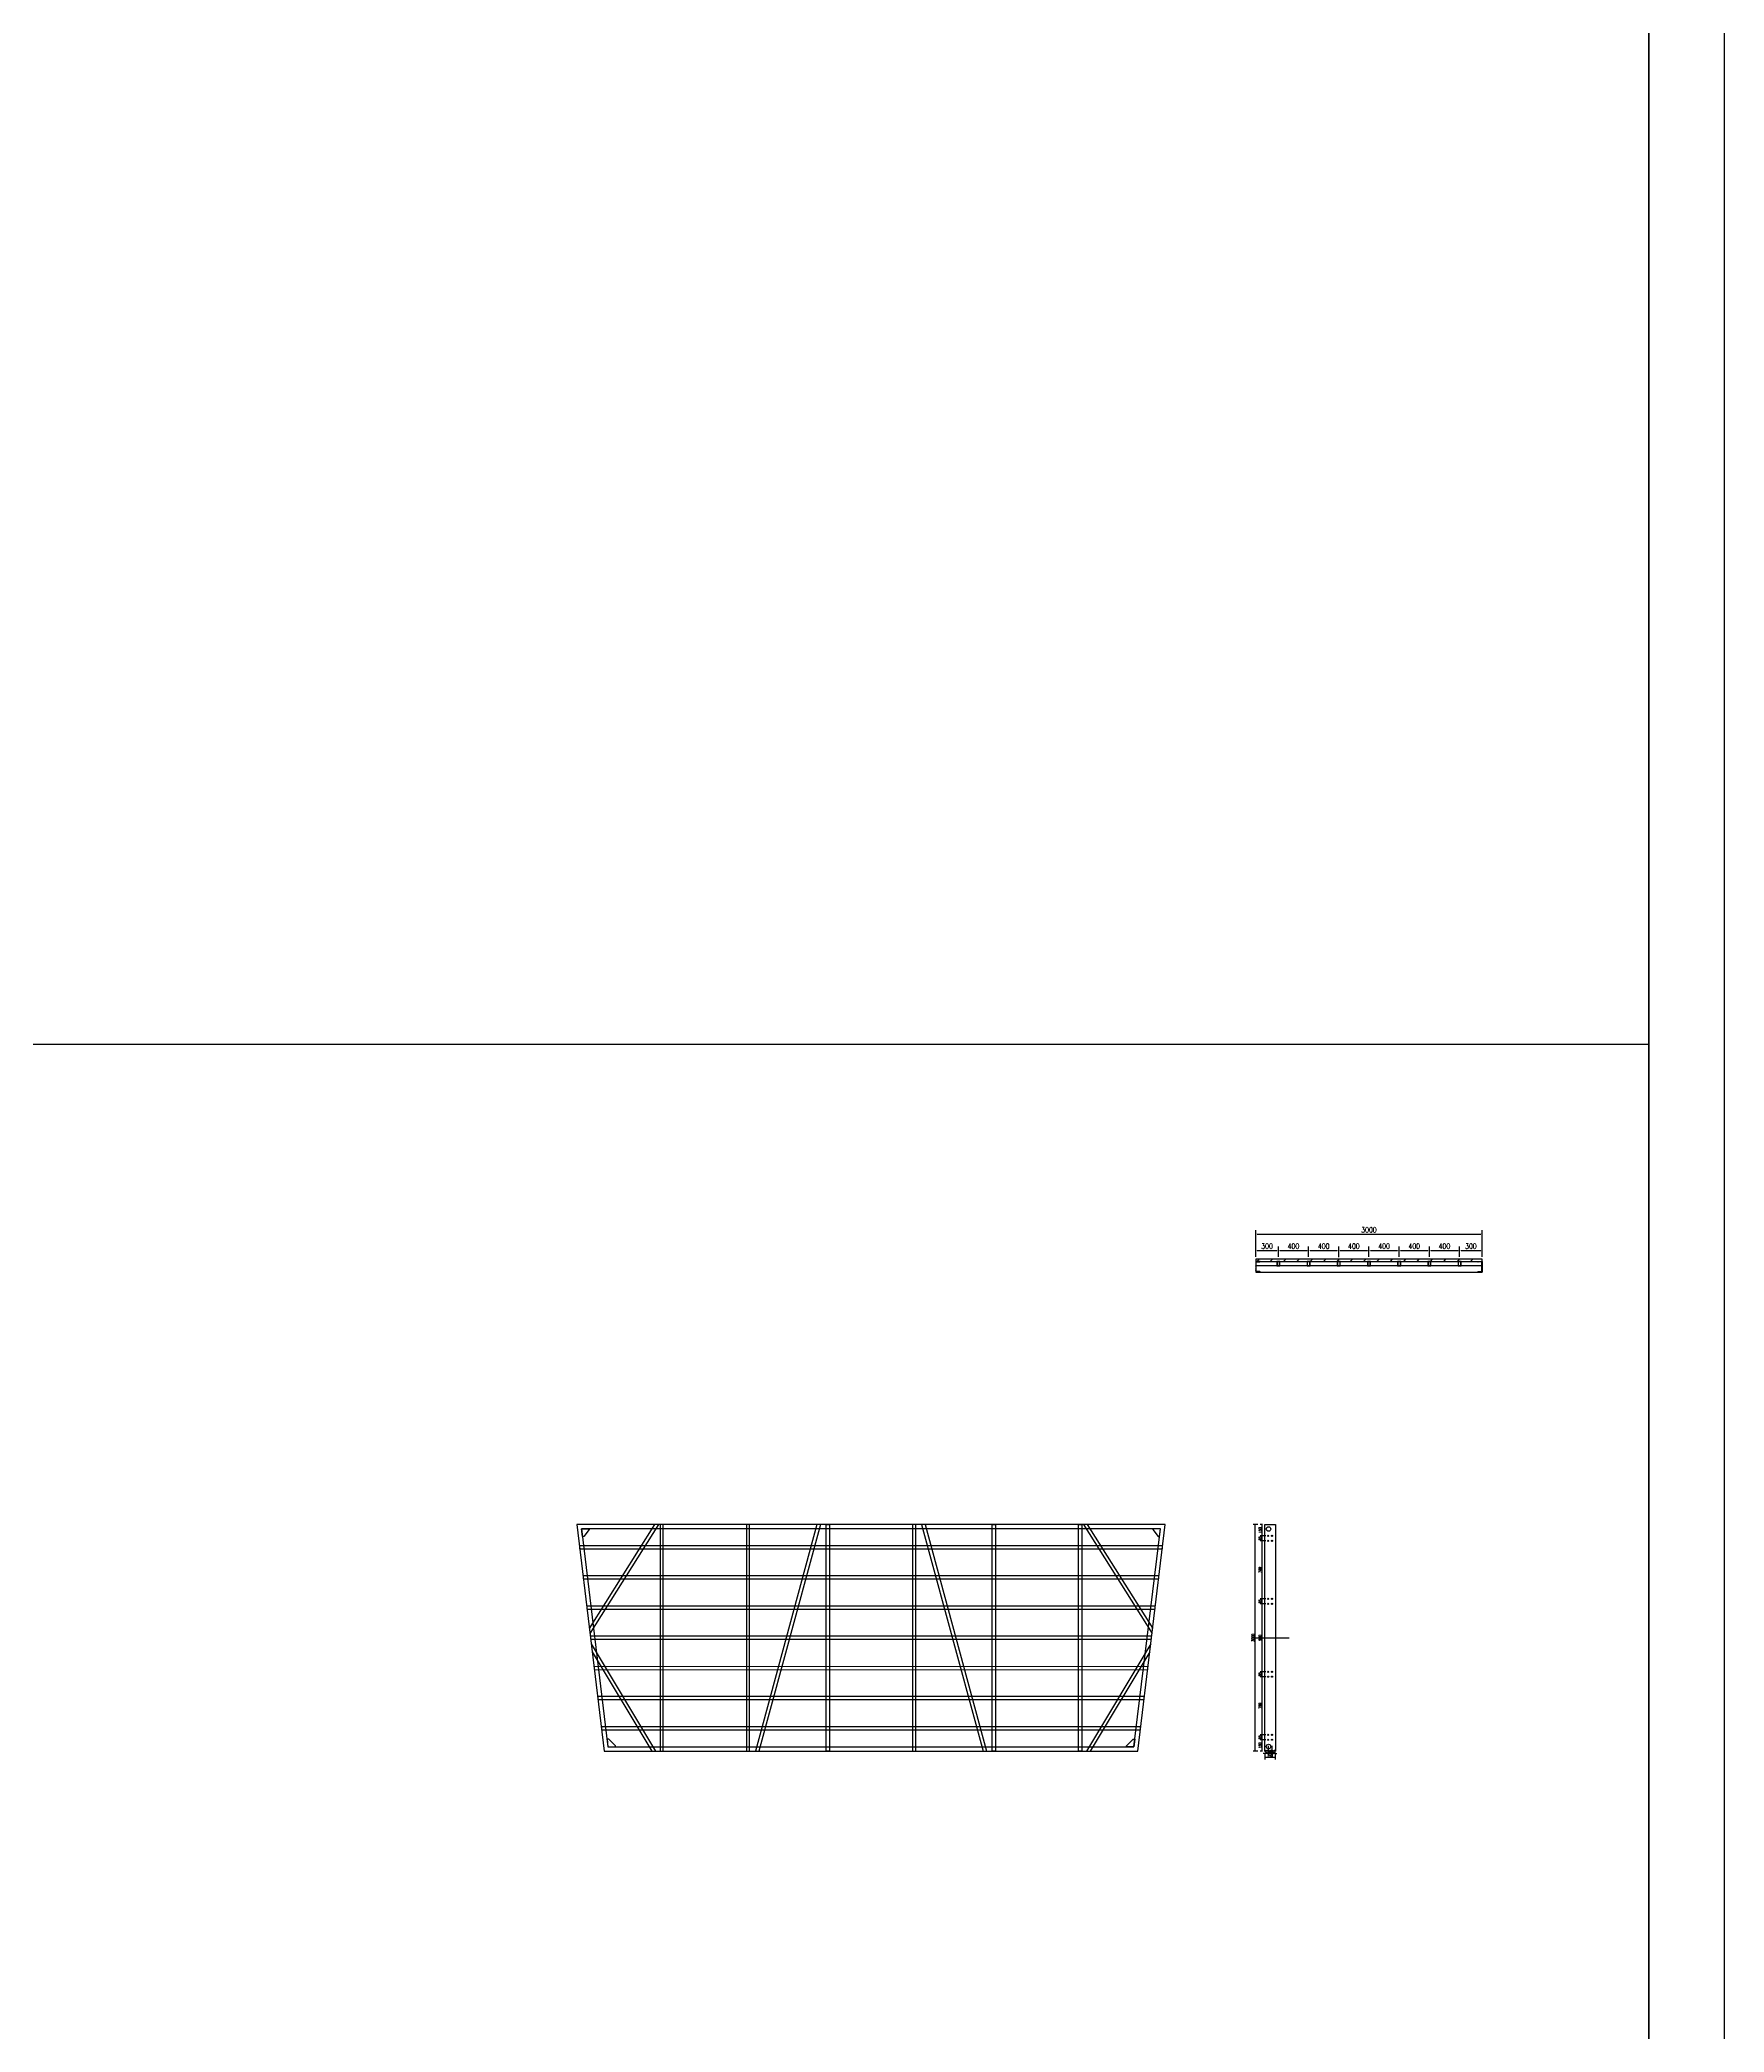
# Model space of a CAD drawing. Extents: x 10241 to 1500931, y -537358 to 142253.
# Drawn here: x 1350183 to 1372490, y 19480 to 45864 of the extents above; entities that cross this region are included whole.
import ezdxf

# ---------------------------------------------------------------- set-up
doc = ezdxf.new("R2010")
doc.units = 0
doc.header["$LTSCALE"] = 1000
doc.header["$MEASUREMENT"] = 0
for name, color, linetype in [('14#槽钢', 3, 'Continuous'), ('PUB_DIM', 3, 'Continuous'), ('W-STEEL_FRAME钢架', 3, 'Continuous'), ('W-STEEL_KEEL钢龙骨', 5, 'Continuous'), ('W-WOOD_FLOOR木地板', 30, 'Continuous'), ('钢架', 90, 'Continuous')]:
    doc.layers.add(name, color=color, linetype=linetype)
doc.styles.add('STANDARD_T3', font='simplex.shx', dxfattribs={"width": 0.7, "bigfont": 'gbcbig.shx'})
doc.dimstyles.new('W&&10', dxfattribs={"dimtxt": 35, "dimasz": 10, "dimexe": 25, "dimexo": 30, "dimgap": 10, "dimtad": 1, "dimdec": 0, "dimzin": 0, "dimdsep": 46, "dimtxsty": 'STANDARD_T3', "dimcen": 0.09, "dimclrd": 1, "dimclre": 1, "dimclrt": 7, "dimazin": 2, "dimtfac": 1, "dimtdec": 0, "dimtix": 1, "dimtmove": 2, "dimatfit": 3, "dimfxl": 100, "dimtolj": 1, "dimtzin": 0, "dimarcsym": 0})
doc.dimstyles.new('W&&20', dxfattribs={"dimtxt": 70, "dimasz": 20, "dimexe": 50, "dimexo": 60, "dimgap": 20, "dimtad": 1, "dimdec": 0, "dimzin": 0, "dimdsep": 46, "dimtxsty": 'STANDARD_T3', "dimcen": 0.09, "dimclrd": 1, "dimclre": 1, "dimclrt": 7, "dimazin": 2, "dimtfac": 1, "dimtdec": 0, "dimtix": 1, "dimtmove": 2, "dimatfit": 3, "dimfxl": 100, "dimtolj": 1, "dimtzin": 0, "dimarcsym": 0})

# ---------------------------------------------------------------- blocks, each defined once
blk = doc.blocks.new('*U400')
at = {"layer": '14#槽钢'}
blk.add_lwpolyline([(0, 29946), (0, -29946)], dxfattribs=at)
blk = doc.blocks.new('*U401')
at = {"layer": '14#槽钢', "color": 0, "linetype": 'ByBlock', "lineweight": -2, "transparency": 16777216}
blk.add_blockref('*U400', (87047, 0), dxfattribs=at)
blk = doc.blocks.new('*D673')
at = {"layer": 'Defpoints', "color": 0, "transparency": 16777216}
for p in [(1366370, 23353), (1366451, 23353), (1366406, 23203)]:
    blk.add_point(p, dxfattribs=at)
at = {"layer": 'W-STEEL_FRAME钢架', "color": 1, "lineweight": -2, "transparency": 16777216}
for p, q in [((1366421, 23353), (1366345, 23353)), ((1366370, 23213), (1366370, 23343)), ((1366376, 23203), (1366345, 23203))]:
    blk.add_line(p, q, dxfattribs=at)
at = {"layer": 'W-STEEL_FRAME钢架', "color": 1, "transparency": 16777216}
for points in [[(1366368, 23343), (1366372, 23343), (1366370, 23353)], [(1366368, 23213), (1366372, 23213), (1366370, 23203)]]:
    blk.add_solid(points, dxfattribs=at)
at = {"layer": 'W-STEEL_FRAME钢架', "color": 7, "transparency": 16777216, "insert": (1366343, 23278), "char_height": 35, "attachment_point": 5, "rotation": 90, "style": 'STANDARD_T3'}
blk.add_mtext('\\A1;150', dxfattribs=at)
blk = doc.blocks.new('*D674')
at = {"layer": 'Defpoints', "color": 0, "transparency": 16777216}
for p in [(1366370, 23418), (1366451, 23418), (1366451, 23353)]:
    blk.add_point(p, dxfattribs=at)
at = {"layer": 'W-STEEL_FRAME钢架', "color": 1, "lineweight": -2, "transparency": 16777216}
for p, q in [((1366421, 23418), (1366345, 23418)), ((1366421, 23353), (1366345, 23353)), ((1366370, 23363), (1366370, 23408))]:
    blk.add_line(p, q, dxfattribs=at)
at = {"layer": 'W-STEEL_FRAME钢架', "color": 1, "transparency": 16777216}
for points in [[(1366368, 23408), (1366372, 23408), (1366370, 23418)], [(1366368, 23363), (1366372, 23363), (1366370, 23353)]]:
    blk.add_solid(points, dxfattribs=at)
at = {"layer": 'W-STEEL_FRAME钢架', "color": 7, "transparency": 16777216, "insert": (1366343, 23385), "char_height": 35, "attachment_point": 5, "rotation": 90, "style": 'STANDARD_T3'}
blk.add_mtext('\\A1;65', dxfattribs=at)
blk = doc.blocks.new('*D675')
at = {"layer": 'Defpoints', "color": 0, "transparency": 16777216}
for p in [(1366370, 24187), (1366451, 24187), (1366451, 23418)]:
    blk.add_point(p, dxfattribs=at)
at = {"layer": 'W-STEEL_FRAME钢架', "color": 1, "lineweight": -2, "transparency": 16777216}
for p, q in [((1366421, 24187), (1366345, 24187)), ((1366370, 23428), (1366370, 24177)), ((1366421, 23418), (1366345, 23418))]:
    blk.add_line(p, q, dxfattribs=at)
at = {"layer": 'W-STEEL_FRAME钢架', "color": 1, "transparency": 16777216}
for points in [[(1366368, 24177), (1366372, 24177), (1366370, 24187)], [(1366368, 23428), (1366372, 23428), (1366370, 23418)]]:
    blk.add_solid(points, dxfattribs=at)
at = {"layer": 'W-STEEL_FRAME钢架', "color": 7, "transparency": 16777216, "insert": (1366343, 23803), "char_height": 35, "attachment_point": 5, "rotation": 90, "style": 'STANDARD_T3'}
blk.add_mtext('\\A1;769', dxfattribs=at)
blk = doc.blocks.new('*D676')
at = {"layer": 'Defpoints', "color": 0, "transparency": 16777216}
for p in [(1366370, 24253), (1366451, 24253), (1366451, 24187)]:
    blk.add_point(p, dxfattribs=at)
at = {"layer": 'W-STEEL_FRAME钢架', "color": 1, "lineweight": -2, "transparency": 16777216}
for p, q in [((1366421, 24253), (1366345, 24253)), ((1366421, 24187), (1366345, 24187)), ((1366370, 24197), (1366370, 24243))]:
    blk.add_line(p, q, dxfattribs=at)
at = {"layer": 'W-STEEL_FRAME钢架', "color": 1, "transparency": 16777216}
for points in [[(1366368, 24243), (1366372, 24243), (1366370, 24253)], [(1366368, 24197), (1366372, 24197), (1366370, 24187)]]:
    blk.add_solid(points, dxfattribs=at)
at = {"layer": 'W-STEEL_FRAME钢架', "color": 7, "transparency": 16777216, "insert": (1366343, 24220), "char_height": 35, "attachment_point": 5, "rotation": 90, "style": 'STANDARD_T3'}
blk.add_mtext('\\A1;65', dxfattribs=at)
blk = doc.blocks.new('*D677')
at = {"layer": 'Defpoints', "color": 0, "transparency": 16777216}
for p in [(1366370, 25153), (1366451, 25153), (1366451, 24253)]:
    blk.add_point(p, dxfattribs=at)
at = {"layer": 'W-STEEL_FRAME钢架', "color": 1, "lineweight": -2, "transparency": 16777216}
for p, q in [((1366421, 25153), (1366345, 25153)), ((1366370, 24263), (1366370, 25143)), ((1366421, 24253), (1366345, 24253))]:
    blk.add_line(p, q, dxfattribs=at)
at = {"layer": 'W-STEEL_FRAME钢架', "color": 1, "transparency": 16777216}
for points in [[(1366368, 25143), (1366372, 25143), (1366370, 25153)], [(1366368, 24263), (1366372, 24263), (1366370, 24253)]]:
    blk.add_solid(points, dxfattribs=at)
at = {"layer": 'W-STEEL_FRAME钢架', "color": 7, "transparency": 16777216, "insert": (1366343, 24703), "char_height": 35, "attachment_point": 5, "rotation": 90, "style": 'STANDARD_T3'}
blk.add_mtext('\\A1;900', dxfattribs=at)
blk = doc.blocks.new('*D678')
at = {"layer": 'Defpoints', "color": 0, "transparency": 16777216}
for p in [(1366370, 26053), (1366451, 26053), (1366451, 25987)]:
    blk.add_point(p, dxfattribs=at)
at = {"layer": 'W-STEEL_FRAME钢架', "color": 1, "lineweight": -2, "transparency": 16777216}
for p, q in [((1366421, 26053), (1366345, 26053)), ((1366421, 25987), (1366345, 25987)), ((1366370, 25997), (1366370, 26043))]:
    blk.add_line(p, q, dxfattribs=at)
at = {"layer": 'W-STEEL_FRAME钢架', "color": 1, "transparency": 16777216}
for points in [[(1366368, 26043), (1366372, 26043), (1366370, 26053)], [(1366368, 25997), (1366372, 25997), (1366370, 25987)]]:
    blk.add_solid(points, dxfattribs=at)
at = {"layer": 'W-STEEL_FRAME钢架', "color": 7, "transparency": 16777216, "insert": (1366343, 26020), "char_height": 35, "attachment_point": 5, "rotation": 90, "style": 'STANDARD_T3'}
blk.add_mtext('\\A1;65', dxfattribs=at)
blk = doc.blocks.new('*D679')
at = {"layer": 'Defpoints', "color": 0, "transparency": 16777216}
for p in [(1366370, 26203), (1366406, 26203), (1366451, 26053)]:
    blk.add_point(p, dxfattribs=at)
at = {"layer": 'W-STEEL_FRAME钢架', "color": 1, "lineweight": -2, "transparency": 16777216}
for p, q in [((1366376, 26203), (1366345, 26203)), ((1366370, 26063), (1366370, 26193)), ((1366421, 26053), (1366345, 26053))]:
    blk.add_line(p, q, dxfattribs=at)
at = {"layer": 'W-STEEL_FRAME钢架', "color": 1, "transparency": 16777216}
for points in [[(1366368, 26193), (1366372, 26193), (1366370, 26203)], [(1366368, 26063), (1366372, 26063), (1366370, 26053)]]:
    blk.add_solid(points, dxfattribs=at)
at = {"layer": 'W-STEEL_FRAME钢架', "color": 7, "transparency": 16777216, "insert": (1366343, 26128), "char_height": 35, "attachment_point": 5, "rotation": 90, "style": 'STANDARD_T3'}
blk.add_mtext('\\A1;150', dxfattribs=at)
blk = doc.blocks.new('*D680')
at = {"layer": 'Defpoints', "color": 0, "transparency": 16777216}
for p in [(1366406, 23203), (1366406, 23117), (1366546, 23203)]:
    blk.add_point(p, dxfattribs=at)
at = {"layer": 'W-STEEL_FRAME钢架', "color": 1, "lineweight": -2, "transparency": 16777216}
for p, q in [((1366406, 23173), (1366406, 23092)), ((1366536, 23117), (1366416, 23117)), ((1366546, 23173), (1366546, 23092))]:
    blk.add_line(p, q, dxfattribs=at)
at = {"layer": 'W-STEEL_FRAME钢架', "color": 1, "transparency": 16777216}
for points in [[(1366416, 23119), (1366416, 23115), (1366406, 23117)], [(1366536, 23119), (1366536, 23115), (1366546, 23117)]]:
    blk.add_solid(points, dxfattribs=at)
at = {"layer": 'W-STEEL_FRAME钢架', "color": 7, "transparency": 16777216, "insert": (1366476, 23145), "char_height": 35, "attachment_point": 5, "style": 'STANDARD_T3'}
blk.add_mtext('\\A1;140', dxfattribs=at)
blk = doc.blocks.new('*D681')
at = {"layer": 'Defpoints', "color": 0, "transparency": 16777216}
for p in [(1366501, 23353), (1366501, 23170), (1366546, 23203)]:
    blk.add_point(p, dxfattribs=at)
at = {"layer": 'W-STEEL_FRAME钢架', "color": 1, "lineweight": -2, "transparency": 16777216}
for p, q in [((1366501, 23270), (1366501, 23145)), ((1366491, 23170), (1366481, 23170)), ((1366546, 23170), (1366501, 23170)), ((1366546, 23173), (1366546, 23145)), ((1366556, 23170), (1366566, 23170))]:
    blk.add_line(p, q, dxfattribs=at)
at = {"layer": 'W-STEEL_FRAME钢架', "color": 1, "transparency": 16777216}
for points in [[(1366491, 23172), (1366491, 23168), (1366501, 23170)], [(1366556, 23172), (1366556, 23168), (1366546, 23170)]]:
    blk.add_solid(points, dxfattribs=at)
at = {"layer": 'W-STEEL_FRAME钢架', "color": 7, "transparency": 16777216, "insert": (1366524, 23197), "char_height": 35, "attachment_point": 5, "style": 'STANDARD_T3'}
blk.add_mtext('\\A1;45', dxfattribs=at)
blk = doc.blocks.new('*D682')
at = {"layer": 'Defpoints', "color": 0, "transparency": 16777216}
for p in [(1366451, 23353), (1366501, 23353), (1366451, 23170)]:
    blk.add_point(p, dxfattribs=at)
at = {"layer": 'W-STEEL_FRAME钢架', "color": 1, "lineweight": -2, "transparency": 16777216}
for p, q in [((1366451, 23270), (1366451, 23145)), ((1366501, 23270), (1366501, 23145)), ((1366441, 23170), (1366431, 23170)), ((1366501, 23170), (1366451, 23170)), ((1366511, 23170), (1366521, 23170))]:
    blk.add_line(p, q, dxfattribs=at)
at = {"layer": 'W-STEEL_FRAME钢架', "color": 1, "transparency": 16777216}
for points in [[(1366441, 23172), (1366441, 23168), (1366451, 23170)], [(1366511, 23172), (1366511, 23168), (1366501, 23170)]]:
    blk.add_solid(points, dxfattribs=at)
at = {"layer": 'W-STEEL_FRAME钢架', "color": 7, "transparency": 16777216, "insert": (1366476, 23197), "char_height": 35, "attachment_point": 5, "style": 'STANDARD_T3'}
blk.add_mtext('\\A1;50', dxfattribs=at)
blk = doc.blocks.new('*D563')
at = {"layer": 'Defpoints', "color": 0, "transparency": 16777216}
for p in [(1366451, 23353), (1366406, 23203), (1366406, 23170)]:
    blk.add_point(p, dxfattribs=at)
at = {"layer": 'W-STEEL_FRAME钢架', "color": 1, "lineweight": -2, "transparency": 16777216}
for p, q in [((1366451, 23270), (1366451, 23145)), ((1366396, 23170), (1366386, 23170)), ((1366406, 23173), (1366406, 23145)), ((1366451, 23170), (1366406, 23170)), ((1366461, 23170), (1366471, 23170))]:
    blk.add_line(p, q, dxfattribs=at)
at = {"layer": 'W-STEEL_FRAME钢架', "color": 1, "transparency": 16777216}
for points in [[(1366396, 23172), (1366396, 23168), (1366406, 23170)], [(1366461, 23172), (1366461, 23168), (1366451, 23170)]]:
    blk.add_solid(points, dxfattribs=at)
at = {"layer": 'W-STEEL_FRAME钢架', "color": 7, "transparency": 16777216, "insert": (1366429, 23197), "char_height": 35, "attachment_point": 5, "style": 'STANDARD_T3'}
blk.add_mtext('\\A1;45', dxfattribs=at)
blk = doc.blocks.new('*D564')
at = {"layer": 'Defpoints', "color": 0, "transparency": 16777216}
for p in [(1366277, 26203), (1366345, 26203), (1366345, 23203)]:
    blk.add_point(p, dxfattribs=at)
at = {"layer": 'W-STEEL_FRAME钢架', "color": 1, "lineweight": -2, "transparency": 16777216}
for p, q in [((1366315, 26203), (1366252, 26203)), ((1366277, 23213), (1366277, 26193)), ((1366315, 23203), (1366252, 23203))]:
    blk.add_line(p, q, dxfattribs=at)
at = {"layer": 'W-STEEL_FRAME钢架', "color": 1, "transparency": 16777216}
for points in [[(1366276, 26193), (1366279, 26193), (1366277, 26203)], [(1366276, 23213), (1366279, 23213), (1366277, 23203)]]:
    blk.add_solid(points, dxfattribs=at)
at = {"layer": 'W-STEEL_FRAME钢架', "color": 7, "transparency": 16777216, "insert": (1366250, 24703), "char_height": 35, "attachment_point": 5, "rotation": 90, "style": 'STANDARD_T3'}
blk.add_mtext('\\A1;3000', dxfattribs=at)
blk = doc.blocks.new('*D683')
at = {"layer": 'Defpoints', "color": 0, "transparency": 16777216}
for p in [(1366370, 25218), (1366451, 25218), (1366451, 25153)]:
    blk.add_point(p, dxfattribs=at)
at = {"layer": 'W-STEEL_FRAME钢架', "color": 1, "lineweight": -2, "transparency": 16777216}
for p, q in [((1366421, 25218), (1366345, 25218)), ((1366421, 25153), (1366345, 25153)), ((1366370, 25163), (1366370, 25208))]:
    blk.add_line(p, q, dxfattribs=at)
at = {"layer": 'W-STEEL_FRAME钢架', "color": 1, "transparency": 16777216}
for points in [[(1366368, 25208), (1366372, 25208), (1366370, 25218)], [(1366368, 25163), (1366372, 25163), (1366370, 25153)]]:
    blk.add_solid(points, dxfattribs=at)
at = {"layer": 'W-STEEL_FRAME钢架', "color": 7, "transparency": 16777216, "insert": (1366343, 25185), "char_height": 35, "attachment_point": 5, "rotation": 90, "style": 'STANDARD_T3'}
blk.add_mtext('\\A1;65', dxfattribs=at)
blk = doc.blocks.new('*D684')
at = {"layer": 'Defpoints', "color": 0, "transparency": 16777216}
for p in [(1366370, 25987), (1366406, 25987), (1366451, 25218)]:
    blk.add_point(p, dxfattribs=at)
at = {"layer": 'W-STEEL_FRAME钢架', "color": 1, "lineweight": -2, "transparency": 16777216}
for p, q in [((1366376, 25987), (1366345, 25987)), ((1366370, 25228), (1366370, 25977)), ((1366421, 25218), (1366345, 25218))]:
    blk.add_line(p, q, dxfattribs=at)
at = {"layer": 'W-STEEL_FRAME钢架', "color": 1, "transparency": 16777216}
for points in [[(1366368, 25977), (1366372, 25977), (1366370, 25987)], [(1366368, 25228), (1366372, 25228), (1366370, 25218)]]:
    blk.add_solid(points, dxfattribs=at)
at = {"layer": 'W-STEEL_FRAME钢架', "color": 7, "transparency": 16777216, "insert": (1366343, 25603), "char_height": 35, "attachment_point": 5, "rotation": 90, "style": 'STANDARD_T3'}
blk.add_mtext('\\A1;769', dxfattribs=at)
blk = doc.blocks.new('14a槽钢')
at = {"layer": '钢架'}
h = blk.add_hatch(dxfattribs=at)
h.set_pattern_fill('STEEL', color=4, scale=10)
h.set_pattern_definition([(50.389312, (-1352470.2, 1293523.579), (-9.2899201, 11.2253202), []), (50.389312, (-1352470.2, 1293531.516), (-9.2899201, 11.2253202), [])])
edge = h.paths.add_edge_path()
edge.add_ellipse((-1332250, 1115678), major_axis=(-3.26, 5.03), ratio=0.900468, start_angle=55.3931, end_angle=130.6069)
edge.add_line((-1332252, 1115673), (-1332208, 1115673))
edge.add_ellipse((-1332208, 1115667), major_axis=(0, 6), ratio=0.827586, start_angle=270, end_angle=360, ccw=False)
edge.add_line((-1332203, 1115667), (-1332203, 1115551))
edge.add_ellipse((-1332208, 1115551), major_axis=(0, 6), ratio=0.827586, start_angle=180, end_angle=270, ccw=False)
edge.add_line((-1332208, 1115545), (-1332251, 1115545))
edge.add_ellipse((-1332250, 1115540), major_axis=(3.82, 3.82), ratio=1, start_angle=49.2445, end_angle=141.5341)
edge.add_line((-1332256, 1115539), (-1332198, 1115539))
edge.add_line((-1332198, 1115539), (-1332198, 1115679))
edge.add_line((-1332198, 1115679), (-1332256, 1115679))
for p, q in [((-1332256, 1115679, 0), (-1332198, 1115679, 0)), ((-1332198, 1115539, 0), (-1332256, 1115539, 0)), ((-1332208, 1115673, 0), (-1332251, 1115673, 0)), ((-1332251, 1115545, 0), (-1332208, 1115545, 0)), ((-1332246, 1115679, 0), (-1332246, 1115679, 0)), ((-1332246, 1115539, 0), (-1332246, 1115539, 0)), ((-1332203, 1115551, 0), (-1332203, 1115667, 0)), ((-1332198, 1115679, 0), (-1332198, 1115539, 0))]:
    blk.add_line(p, q, dxfattribs=at)
for centre, start_param, end_param in [((-1332251, 1115679, 0), 1.570796, 3.141593), ((-1332251, 1115539, 0), 0, 1.570796), ((-1332208, 1115667, 0), 4.712389, 6.283185), ((-1332208, 1115667, 0), 4.712389, 6.283185), ((-1332208, 1115551, 0), 3.141593, 4.712389)]:
    blk.add_ellipse(centre, major_axis=(0, 6), ratio=0.827586, start_param=start_param, end_param=end_param, dxfattribs=at)
blk = doc.blocks.new('*D458')
at = {"color": 1, "lineweight": -2, "transparency": 16777216}
for p, q in [((1366286, 29776), (1366286, 30100)), ((1369286, 29776), (1369286, 30100)), ((1366306, 30050), (1369266, 30050))]:
    blk.add_line(p, q, dxfattribs=at)
at = {"color": 1, "transparency": 16777216}
for points in [[(1366306, 30054), (1366306, 30047), (1366286, 30050)], [(1369266, 30054), (1369266, 30047), (1369286, 30050)]]:
    blk.add_solid(points, dxfattribs=at)
at = {"layer": 'Defpoints', "color": 0, "transparency": 16777216}
for p in [(1369286, 30050), (1366286, 29716), (1369286, 29716)]:
    blk.add_point(p, dxfattribs=at)
at = {"color": 7, "transparency": 16777216, "insert": (1367786, 30105), "char_height": 70, "attachment_point": 5, "style": 'STANDARD_T3'}
blk.add_mtext('\\A1;3000', dxfattribs=at)
blk = doc.blocks.new('ganglonggu')
at = {"layer": 'W-STEEL_KEEL钢龙骨'}
for points in [[(-1338169, 1115605), (-1338129, 1115605), (-1338129, 1115665), (-1338169, 1115665)], [(-1338166, 1115608), (-1338132, 1115608), (-1338132, 1115662), (-1338166, 1115662)]]:
    blk.add_lwpolyline(points, close=True, dxfattribs=at)
blk = doc.blocks.new('*U392')
blk.add_blockref('ganglonggu', (1338149, -1115635))
blk = doc.blocks.new('*U393')
at = {"layer": 'W-STEEL_KEEL钢龙骨', "color": 0, "linetype": 'ByBlock', "lineweight": -2}
for p in [(0, 0), (400, 0), (800, 0), (1200, 0), (1600, 0), (2000, 0)]:
    blk.add_blockref('*U392', p, dxfattribs=at)
at = {"layer": 'W-STEEL_KEEL钢龙骨', "color": 0, "linetype": 'ByBlock', "lineweight": -2, "transparency": 16777216}
blk.add_blockref('*U392', (2400, 0), dxfattribs=at)
blk = doc.blocks.new('*D459')
at = {"layer": 'Defpoints', "color": 0, "transparency": 16777216}
for p in [(1366586, 29833), (1366286, 29686), (1366586, 29686)]:
    blk.add_point(p, dxfattribs=at)
at = {"layer": 'PUB_DIM', "color": 1, "lineweight": -2, "transparency": 16777216}
for p, q in [((1366286, 29746), (1366286, 29883)), ((1366306, 29833), (1366566, 29833)), ((1366586, 29746), (1366586, 29883))]:
    blk.add_line(p, q, dxfattribs=at)
at = {"layer": 'PUB_DIM', "color": 1, "transparency": 16777216}
for points in [[(1366306, 29836), (1366306, 29829), (1366286, 29833)], [(1366566, 29836), (1366566, 29829), (1366586, 29833)]]:
    blk.add_solid(points, dxfattribs=at)
at = {"layer": 'PUB_DIM', "color": 7, "transparency": 16777216, "insert": (1366436, 29888), "char_height": 70, "attachment_point": 5, "style": 'STANDARD_T3'}
blk.add_mtext('\\A1;300', dxfattribs=at)
blk = doc.blocks.new('*D460')
at = {"layer": 'Defpoints', "color": 0, "transparency": 16777216}
for p in [(1366986, 29833), (1366586, 29686), (1366986, 29686)]:
    blk.add_point(p, dxfattribs=at)
at = {"layer": 'PUB_DIM', "color": 1, "lineweight": -2, "transparency": 16777216}
for p, q in [((1366586, 29746), (1366586, 29883)), ((1366606, 29833), (1366966, 29833)), ((1366986, 29746), (1366986, 29883))]:
    blk.add_line(p, q, dxfattribs=at)
at = {"layer": 'PUB_DIM', "color": 1, "transparency": 16777216}
for points in [[(1366606, 29836), (1366606, 29829), (1366586, 29833)], [(1366966, 29836), (1366966, 29829), (1366986, 29833)]]:
    blk.add_solid(points, dxfattribs=at)
at = {"layer": 'PUB_DIM', "color": 7, "transparency": 16777216, "insert": (1366786, 29888), "char_height": 70, "attachment_point": 5, "style": 'STANDARD_T3'}
blk.add_mtext('\\A1;400', dxfattribs=at)
blk = doc.blocks.new('*D461')
at = {"layer": 'Defpoints', "color": 0, "transparency": 16777216}
for p in [(1367386, 29833), (1366986, 29686), (1367386, 29683)]:
    blk.add_point(p, dxfattribs=at)
at = {"layer": 'PUB_DIM', "color": 1, "lineweight": -2, "transparency": 16777216}
for p, q in [((1366986, 29746), (1366986, 29883)), ((1367006, 29833), (1367366, 29833)), ((1367386, 29743), (1367386, 29883))]:
    blk.add_line(p, q, dxfattribs=at)
at = {"layer": 'PUB_DIM', "color": 1, "transparency": 16777216}
for points in [[(1367006, 29836), (1367006, 29829), (1366986, 29833)], [(1367366, 29836), (1367366, 29829), (1367386, 29833)]]:
    blk.add_solid(points, dxfattribs=at)
at = {"layer": 'PUB_DIM', "color": 7, "transparency": 16777216, "insert": (1367186, 29888), "char_height": 70, "attachment_point": 5, "style": 'STANDARD_T3'}
blk.add_mtext('\\A1;400', dxfattribs=at)
blk = doc.blocks.new('*D462')
at = {"layer": 'Defpoints', "color": 0, "transparency": 16777216}
for p in [(1367786, 29833), (1367386, 29683), (1367786, 29686)]:
    blk.add_point(p, dxfattribs=at)
at = {"layer": 'PUB_DIM', "color": 1, "lineweight": -2, "transparency": 16777216}
for p, q in [((1367386, 29743), (1367386, 29883)), ((1367406, 29833), (1367766, 29833)), ((1367786, 29746), (1367786, 29883))]:
    blk.add_line(p, q, dxfattribs=at)
at = {"layer": 'PUB_DIM', "color": 1, "transparency": 16777216}
for points in [[(1367406, 29836), (1367406, 29829), (1367386, 29833)], [(1367766, 29836), (1367766, 29829), (1367786, 29833)]]:
    blk.add_solid(points, dxfattribs=at)
at = {"layer": 'PUB_DIM', "color": 7, "transparency": 16777216, "insert": (1367586, 29888), "char_height": 70, "attachment_point": 5, "style": 'STANDARD_T3'}
blk.add_mtext('\\A1;400', dxfattribs=at)
blk = doc.blocks.new('*D463')
at = {"layer": 'Defpoints', "color": 0, "transparency": 16777216}
for p in [(1368186, 29833), (1367786, 29686), (1368186, 29686)]:
    blk.add_point(p, dxfattribs=at)
at = {"layer": 'PUB_DIM', "color": 1, "lineweight": -2, "transparency": 16777216}
for p, q in [((1367786, 29746), (1367786, 29883)), ((1367806, 29833), (1368166, 29833)), ((1368186, 29746), (1368186, 29883))]:
    blk.add_line(p, q, dxfattribs=at)
at = {"layer": 'PUB_DIM', "color": 1, "transparency": 16777216}
for points in [[(1367806, 29836), (1367806, 29829), (1367786, 29833)], [(1368166, 29836), (1368166, 29829), (1368186, 29833)]]:
    blk.add_solid(points, dxfattribs=at)
at = {"layer": 'PUB_DIM', "color": 7, "transparency": 16777216, "insert": (1367986, 29888), "char_height": 70, "attachment_point": 5, "style": 'STANDARD_T3'}
blk.add_mtext('\\A1;400', dxfattribs=at)
blk = doc.blocks.new('*D464')
at = {"layer": 'Defpoints', "color": 0, "transparency": 16777216}
for p in [(1368586, 29833), (1368186, 29686), (1368586, 29686)]:
    blk.add_point(p, dxfattribs=at)
at = {"layer": 'PUB_DIM', "color": 1, "lineweight": -2, "transparency": 16777216}
for p, q in [((1368186, 29746), (1368186, 29883)), ((1368206, 29833), (1368566, 29833)), ((1368586, 29746), (1368586, 29883))]:
    blk.add_line(p, q, dxfattribs=at)
at = {"layer": 'PUB_DIM', "color": 1, "transparency": 16777216}
for points in [[(1368206, 29836), (1368206, 29829), (1368186, 29833)], [(1368566, 29836), (1368566, 29829), (1368586, 29833)]]:
    blk.add_solid(points, dxfattribs=at)
at = {"layer": 'PUB_DIM', "color": 7, "transparency": 16777216, "insert": (1368386, 29888), "char_height": 70, "attachment_point": 5, "style": 'STANDARD_T3'}
blk.add_mtext('\\A1;400', dxfattribs=at)
blk = doc.blocks.new('*D465')
at = {"layer": 'Defpoints', "color": 0, "transparency": 16777216}
for p in [(1368986, 29833), (1368586, 29686), (1368986, 29686)]:
    blk.add_point(p, dxfattribs=at)
at = {"layer": 'PUB_DIM', "color": 1, "lineweight": -2, "transparency": 16777216}
for p, q in [((1368586, 29746), (1368586, 29883)), ((1368606, 29833), (1368966, 29833)), ((1368986, 29746), (1368986, 29883))]:
    blk.add_line(p, q, dxfattribs=at)
at = {"layer": 'PUB_DIM', "color": 1, "transparency": 16777216}
for points in [[(1368606, 29836), (1368606, 29829), (1368586, 29833)], [(1368966, 29836), (1368966, 29829), (1368986, 29833)]]:
    blk.add_solid(points, dxfattribs=at)
at = {"layer": 'PUB_DIM', "color": 7, "transparency": 16777216, "insert": (1368786, 29888), "char_height": 70, "attachment_point": 5, "style": 'STANDARD_T3'}
blk.add_mtext('\\A1;400', dxfattribs=at)
blk = doc.blocks.new('*D466')
at = {"layer": 'Defpoints', "color": 0, "transparency": 16777216}
for p in [(1369286, 29833), (1368986, 29686), (1369286, 29686)]:
    blk.add_point(p, dxfattribs=at)
at = {"layer": 'PUB_DIM', "color": 1, "lineweight": -2, "transparency": 16777216}
for p, q in [((1368986, 29746), (1368986, 29883)), ((1369006, 29833), (1369266, 29833)), ((1369286, 29746), (1369286, 29883))]:
    blk.add_line(p, q, dxfattribs=at)
at = {"layer": 'PUB_DIM', "color": 1, "transparency": 16777216}
for points in [[(1369006, 29836), (1369006, 29829), (1368986, 29833)], [(1369266, 29836), (1369266, 29829), (1369286, 29833)]]:
    blk.add_solid(points, dxfattribs=at)
at = {"layer": 'PUB_DIM', "color": 7, "transparency": 16777216, "insert": (1369136, 29888), "char_height": 70, "attachment_point": 5, "style": 'STANDARD_T3'}
blk.add_mtext('\\A1;300', dxfattribs=at)

msp = doc.modelspace()

# ---------------------------------------------------------------- hatches: boundary and pattern name
at = {"layer": 'W-WOOD_FLOOR木地板'}
h = msp.add_hatch(dxfattribs=at)
h.set_pattern_fill('木板', color=256, scale=100)
h.set_pattern_definition([(0, (2912642.8, -1105144.35), (0, 125), []), (45, (2912642.8, -1105144.35), (-88.388348, 88.388348), [])])
h.paths.add_polyline_path([(1369286.3, 29716.5), (1366286.3, 29716.5), (1366286.3, 29686.5), (1369286.3, 29686.5)])

# ---------------------------------------------------------------- linework, layer by layer
at = {"layer": '14#槽钢'}
for points in [[(1283443.8, 63511.5), (1372490.4, 63511.5), (1372490.4, 1620.5), (1283443.8, 1620.5)], [(1284443.8, 62511.5), (1371490.4, 62511.5), (1371490.4, 2620.5), (1284443.8, 2620.5)], [(1365088.5, 26202.7), (1357292.8, 26202.7), (1357656.1, 23202.6), (1364725.1, 23202.6)], [(1365023, 26144.7), (1357358.2, 26144.7), (1357707.5, 23260.6), (1364673.7, 23260.6)]]:
    msp.add_lwpolyline(points, close=True, dxfattribs=at)
for points in [[(1284443.8, 32566), (1371490.4, 32566)], [(1358325.5, 26202.7), (1357459.4, 24826.4)], [(1358376.3, 26202.7), (1357467.6, 24758.7)], [(1364004.9, 26202.7), (1364913.6, 24758.7)], [(1364055.7, 26202.7), (1364921.8, 24826.4)], [(1357484.3, 24621.3), (1358337.8, 23202.6)], [(1364897, 24621.3), (1364043.5, 23202.6)], [(1357496.9, 24516.8), (1358287.6, 23202.6)], [(1364884.3, 24516.8), (1364093.7, 23202.6)]]:
    msp.add_lwpolyline(points, dxfattribs=at)
at = {"layer": 'W-STEEL_FRAME钢架'}
for p, q in [((1360474.4, 26202.7), (1359660.4, 23202.7)), ((1360520.8, 26202.7), (1359706.8, 23202.7)), ((1361860.4, 26202.7), (1362674.4, 23202.7)), ((1361906.8, 26202.7), (1362720.8, 23202.7)), ((1366277.2, 24702.6), (1366729.7, 24702.6))]:
    msp.add_line(p, q, dxfattribs=at)
for points in [[(1366286.3, 29546.5), (1369286.3, 29546.5), (1369286.3, 29626.5), (1366286.3, 29626.5)], [(1358440.6, 26202.7), (1358397.6, 26202.7), (1358397.6, 23202.7), (1358440.6, 23202.7)], [(1359583.6, 26202.7), (1359540.6, 26202.7), (1359540.6, 23202.7), (1359583.6, 23202.7)], [(1360597.6, 26202.7), (1360640.6, 26202.7), (1360640.6, 23202.7), (1360597.6, 23202.7)], [(1361783.6, 26202.7), (1361740.6, 26202.7), (1361740.6, 23202.7), (1361783.6, 23202.7)], [(1362797.6, 26202.7), (1362840.6, 26202.7), (1362840.6, 23202.7), (1362797.6, 23202.7)], [(1363940.6, 26202.7), (1363983.6, 26202.7), (1363983.6, 23202.7), (1363940.6, 23202.7)], [(1366406.4, 23202.6), (1366406.4, 26202.6), (1366546.4, 26202.6), (1366546.4, 23202.6)]]:
    msp.add_lwpolyline(points, close=True, dxfattribs=at)
at = {"layer": 'W-STEEL_FRAME钢架', "color": 1}
for points in [[(1357386.9, 26044.6), (1357370.3, 26044.7), (1357358.2, 26144.7), (1357457.5, 26144.7), (1357457.5, 26134.7)], [(1364994.4, 26044.6), (1365010.9, 26044.7), (1365023, 26144.7), (1364923.8, 26144.7), (1364923.8, 26134.7)], [(1357717.5, 23360.6), (1357695.4, 23360.8), (1357707.5, 23260.6), (1357807.5, 23260.6), (1357807.5, 23270.6)], [(1364663.7, 23360.6), (1364685.9, 23360.8), (1364673.7, 23260.6), (1364573.7, 23260.6), (1364573.7, 23270.6)]]:
    msp.add_lwpolyline(points, close=True, dxfattribs=at)
at = {"layer": 'W-STEEL_FRAME钢架'}
for centre in [(1366456.4, 26142.6), (1366456.4, 23262.6)]:
    msp.add_circle(centre, 30, dxfattribs=at)
at = {"layer": 'W-STEEL_FRAME钢架', "color": 1}
for centre in [(1366451.4, 26052.6), (1366451.4, 25987.2), (1366501.4, 26052.6), (1366501.4, 25987.2), (1366451.4, 25217.9), (1366451.4, 25152.6), (1366501.4, 25217.9), (1366501.4, 25152.6), (1366451.4, 24252.6), (1366451.4, 24187.2), (1366501.4, 24252.6), (1366501.4, 24187.2), (1366451.4, 23417.9), (1366451.4, 23352.6), (1366501.4, 23417.9), (1366501.4, 23352.6)]:
    msp.add_circle(centre, 7.5, dxfattribs=at)
at = {"layer": 'W-STEEL_KEEL钢龙骨'}
for points in [[(1357329.1, 25882.5), (1365052.1, 25882.5), (1365052.1, 25922.5), (1357329.1, 25922.5)], [(1357377.7, 25481.3), (1365003.6, 25482), (1365003.6, 25522), (1357377.7, 25521.3)], [(1357425.9, 25083.3), (1364955.2, 25082.3), (1364955.2, 25122.3), (1357425.9, 25123.3)], [(1357474.4, 24682.6), (1364906.8, 24682.6), (1364906.8, 24722.6), (1357474.4, 24722.6)], [(1357522.8, 24283.2), (1364858, 24279.4), (1364858, 24319.4), (1357522.8, 24323.2)], [(1357571.2, 23883.6), (1364810.2, 23884.6), (1364810.2, 23924.6), (1357571.2, 23923.6)], [(1357619.7, 23482.8), (1364761.6, 23483.9), (1364761.6, 23523.9), (1357619.7, 23522.8)]]:
    msp.add_lwpolyline(points, close=True, dxfattribs=at)
at = {"layer": 'W-WOOD_FLOOR木地板'}
msp.add_lwpolyline([(1366286.3, 29686.5), (1369286.3, 29686.5), (1369286.3, 29716.5), (1366286.3, 29716.5)], close=True, dxfattribs=at)

# ---------------------------------------------------------------- block references
at = {"layer": '14#槽钢'}
msp.add_blockref('*U401', (1284443.8, 32566), dxfattribs=at)
at = {"layer": 'W-STEEL_FRAME钢架', "xscale": -1}
msp.add_blockref('14a槽钢', (34088.5, -1085992.4, 0), dxfattribs=at)
at = {"layer": 'W-STEEL_FRAME钢架'}
msp.add_blockref('14a槽钢', (2701484.1, -1085992.4, 0), dxfattribs=at)
at = {"layer": 'W-STEEL_KEEL钢龙骨'}
msp.add_blockref('*U393', (1366586.3, 29656.5), dxfattribs=at)

# ---------------------------------------------------------------- dimensions: what is measured, and where the dimension line sits
dim = msp.add_linear_dim(base=(1369286.1, 30050.2), p1=(1366286.3, 29716.5), p2=(1369286.1, 29716.5), dimstyle='W&&20')
dim.commit()
dim.dimension.update_dxf_attribs({"geometry": '*D458', "text_midpoint": (1367786.2, 30105.2)})
at = {"layer": 'PUB_DIM'}
for base, p1, p2, picture, middle in [((1366586.3, 29832.8), (1366286.3, 29686.5), (1366586.3, 29686.5), '*D459', (1366436.3, 29887.8)), ((1366986.3, 29832.8), (1366586.3, 29686.5), (1366986.3, 29686.5), '*D460', (1366786.3, 29887.8)), ((1367386.3, 29832.8), (1366986.3, 29686.5), (1367386.3, 29683.5), '*D461', (1367186.3, 29887.8)), ((1367786.3, 29832.8), (1367386.3, 29683.5), (1367786.3, 29686.5), '*D462', (1367586.3, 29887.8)), ((1368186.3, 29832.8), (1367786.3, 29686.5), (1368186.3, 29686.5), '*D463', (1367986.3, 29887.8)), ((1368586.3, 29832.8), (1368186.3, 29686.5), (1368586.3, 29686.5), '*D464', (1368386.3, 29887.8)), ((1368986.3, 29832.8), (1368586.3, 29686.5), (1368986.3, 29686.5), '*D465', (1368786.3, 29887.8)), ((1369286.3, 29832.8), (1368986.3, 29686.5), (1369286.3, 29686.5), '*D466', (1369136.3, 29887.8))]:
    dim = msp.add_linear_dim(base=base, p1=p1, p2=p2, dimstyle='W&&20', dxfattribs=at)
    dim.commit()
    dim.dimension.update_dxf_attribs({"geometry": picture, "text_midpoint": middle})
at = {"layer": 'W-STEEL_FRAME钢架'}
for base, p1, p2, angle, picture, middle in [((1366277.2, 26202.6), (1366345.1, 23202.6), (1366345.1, 26202.6), 90, '*D564', (1366249.7, 24702.6)), ((1366370.1, 26202.6), (1366451.4, 26052.6), (1366406.4, 26202.6), 90, '*D679', (1366342.6, 26127.6)), ((1366370.1, 26052.6), (1366451.4, 25987.2), (1366451.4, 26052.6), 90, '*D678', (1366342.6, 26019.9)), ((1366370.1, 25987.2), (1366451.4, 25217.9), (1366406.4, 25987.2), 90, '*D684', (1366342.6, 25602.6)), ((1366370.1, 25217.9), (1366451.4, 25152.6), (1366451.4, 25217.9), 90, '*D683', (1366342.6, 25185.2)), ((1366370.1, 25152.6), (1366451.4, 24252.6), (1366451.4, 25152.6), 90, '*D677', (1366342.6, 24702.6)), ((1366370.1, 24252.6), (1366451.4, 24187.2), (1366451.4, 24252.6), 90, '*D676', (1366342.6, 24219.9)), ((1366370.1, 24187.2), (1366451.4, 23417.9), (1366451.4, 24187.2), 90, '*D675', (1366342.6, 23802.6)), ((1366370.1, 23417.9), (1366451.4, 23352.6), (1366451.4, 23417.9), 90, '*D674', (1366342.6, 23385.2)), ((1366370.1, 23352.6), (1366406.4, 23202.6), (1366451.4, 23352.6), 90, '*D673', (1366342.6, 23277.6)), ((1366406.4, 23117), (1366546.4, 23202.6), (1366406.4, 23202.6), 180, '*D680', (1366476.4, 23144.5))]:
    dim = msp.add_linear_dim(base=base, p1=p1, p2=p2, angle=angle, dimstyle='W&&10', dxfattribs=at)
    dim.commit()
    dim.dimension.update_dxf_attribs({"geometry": picture, "text_midpoint": middle})
for base, p1, p2, picture, middle in [((1366406.4, 23169.8), (1366451.4, 23352.6), (1366406.4, 23202.6), '*D563', (1366428.9, 23197.3)), ((1366451.4, 23169.8), (1366501.4, 23352.6), (1366451.4, 23352.6), '*D682', (1366476.4, 23197.3)), ((1366501.4, 23169.8), (1366546.4, 23202.6), (1366501.4, 23352.6), '*D681', (1366523.9, 23197.3))]:
    dim = msp.add_linear_dim(base=base, p1=p1, p2=p2, angle=180, dimstyle='W&&10', override={"dimfxlon": 1}, dxfattribs=at)
    dim.commit()
    dim.dimension.update_dxf_attribs({"geometry": picture, "text_midpoint": middle})

doc.saveas('drawing.dxf')
